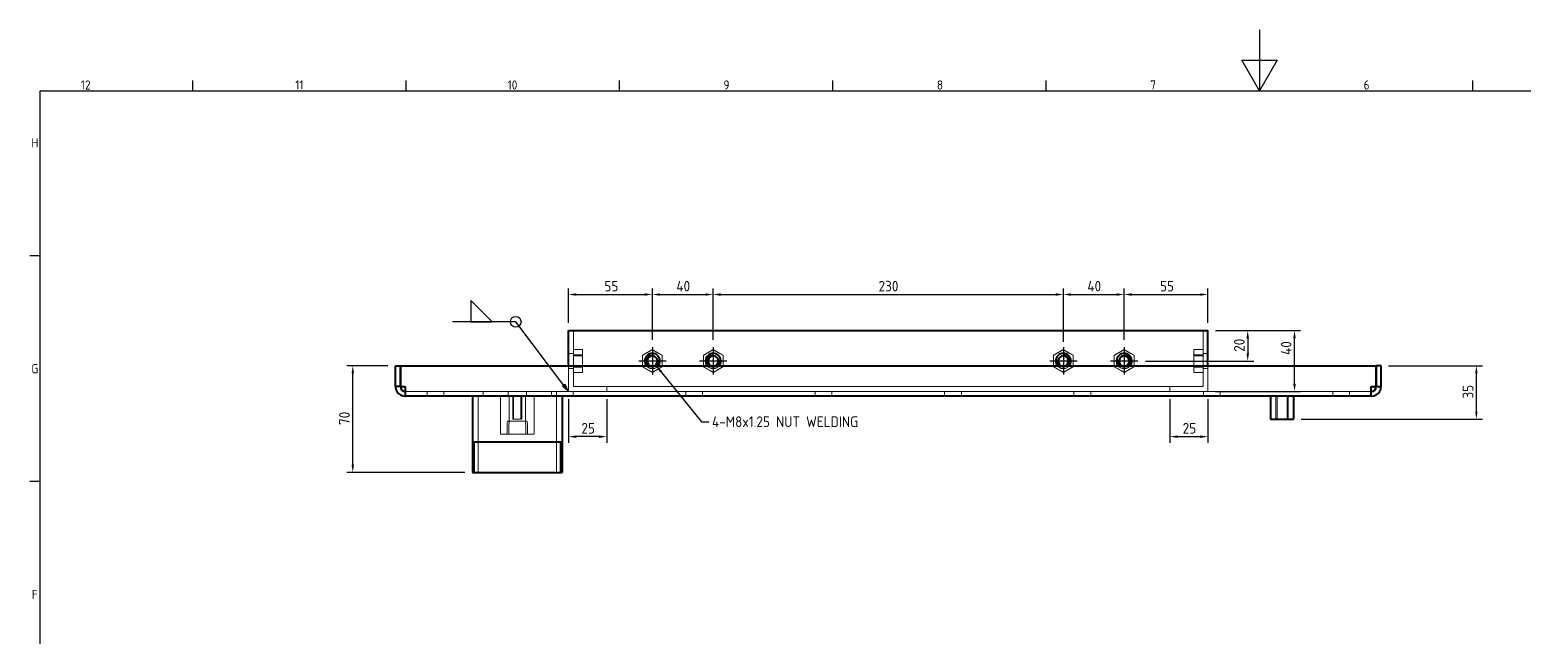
# Model space of a CAD drawing. Header units: millimetres. Extents: x 0 to 1682, y 0 to 1188.
# Drawn here: x 33 to 1014, y 789 to 1188 of the extents above; entities that cross this region are included whole.
import ezdxf

# ---------------------------------------------------------------- set-up
doc = ezdxf.new("R2010")
doc.units = ezdxf.units.MM
doc.header["$LTSCALE"] = 2
doc.linetypes.add('CHAIN', pattern=[0.7087, 0.4724, -0.0591, 0.1181, -0.0591])
doc.linetypes.add('DASHED', pattern=[0.2067, 0.1654, -0.0413])
doc.layers.get('0').update_dxf_attribs({"color": 3, "lineweight": 25, "true_color": 0x00ff00})
for name, color, linetype, lineweight, true_color in [('가려진 것(ISO)', 2, 'DASHED', 18, 0xffff00), ('가시적인 것(ISO)', 3, 'Continuous', 40, 0x00ff00), ('가시적인 좁은 것(ISO)', 3, 'Continuous', 35, 0x00ff00), ('기호(ISO)', 5, 'Continuous', 25, 0x0000ff), ('중심 표식(ISO)', 1, 'Continuous', 25, 0xff0000), ('치수(ISO)', 2, 'Continuous', 25, 0xffff00)]:
    doc.layers.add(name, color=color, linetype=linetype, lineweight=lineweight, true_color=true_color)
doc.layers.add('경계(ISO)', color=7, linetype='Continuous', lineweight=25)
doc.styles.add('문자 텍스트_PSTEK_POSCO', font='isocp.shx')
doc.styles.add('치수 텍스트_PSTEK_POSCO', font='isocp.shx')
doc.dimstyles.new('치수_PSTEK_POSCO', dxfattribs={"dimscale": 2, "dimtxt": 3.5, "dimasz": 2.5, "dimexe": 2, "dimexo": 2.5, "dimgap": 1, "dimtad": 1, "dimrnd": 1e-08, "dimdsep": 46, "dimtxsty": '치수 텍스트_PSTEK_POSCO', "dimcen": 0.09, "dimdle": 10, "dimclrd": 7, "dimclre": 7, "dimclrt": 2, "dimadec": 1, "dimazin": 2, "dimtfac": 1, "dimtmove": 0, "dimatfit": 3, "dimfxl": 1, "dimtolj": 1, "dimlwd": -1, "dimlwe": -1, "dimarcsym": 0})
doc.dimstyles.new('치수_PSTEK_POSCO$7', dxfattribs={"dimscale": 2, "dimtxt": 3.5, "dimasz": 2.5, "dimexe": 2, "dimexo": 2.5, "dimgap": 1, "dimtad": 1, "dimrnd": 1e-08, "dimdsep": 46, "dimtxsty": '치수 텍스트_PSTEK_POSCO', "dimcen": 0.09, "dimdle": 10, "dimclrd": 7, "dimclre": 7, "dimclrt": 2, "dimadec": 1, "dimazin": 2, "dimtfac": 1, "dimtmove": 0, "dimatfit": 3, "dimfxl": 1, "dimtolj": 1, "dimlwd": -1, "dimlwe": -1, "dimarcsym": 0})

# ---------------------------------------------------------------- blocks, each defined once
blk = doc.blocks.new('경계 Default Border')
at = {"layer": '경계(ISO)'}
for p, q in [((70.08, 574), (70.08, 577.4)), ((140.17, 574), (140.17, 577.4)), ((210.25, 574), (210.25, 577.4)), ((280.33, 574), (280.33, 577.4)), ((350.42, 574), (350.42, 577.4)), ((490.58, 574), (490.58, 577.4)), ((20, 519.75), (16.6, 519.75)), ((20, 445.5), (16.6, 445.5))]:
    blk.add_line(p, q, dxfattribs=at)
at = {"layer": '경계(ISO)', "flags": 128}
for points in [[(420.5, 594), (420.5, 574), (414.73, 584), (426.27, 584), (420.5, 574)], [(20, 20), (20, 574), (821, 574), (821, 20), (20, 20)]]:
    blk.add_lwpolyline(points, dxfattribs=at)
at = {"layer": '경계(ISO)', "color": 2, "true_color": 0xffff00, "char_height": 3, "attachment_point": 7, "style": '문자 텍스트_PSTEK_POSCO'}
for s, insert in [('12', (33.36, 574.37)), ('11', (103.78, 574.4)), ('10', (173.53, 574.37)), ('9', (244.44, 574.37)), ('8', (314.52, 574.37)), ('7', (384.6, 574.39)), ('6', (454.69, 574.37)), ('H', (17.08, 555.37)), ('G', (17.08, 481.1)), ('F', (17.24, 406.87))]:
    blk.add_mtext(s, dxfattribs=dict(at, insert=insert))
blk = doc.blocks.new('*D62')
at = {"layer": 'Defpoints', "color": 0, "transparency": 16777216}
for p in [(442.13, 1013.97), (387.13, 990.25), (442.13, 979.25)]:
    blk.add_point(p, dxfattribs=at)
at = {"layer": '치수(ISO)', "color": 7, "transparency": 16777216}
for p, q in [((387.13, 995.25), (387.13, 1017.97)), ((392.13, 1013.97), (437.13, 1013.97)), ((442.13, 984.25), (442.13, 1017.97))]:
    blk.add_line(p, q, dxfattribs=at)
for points in [[(392.13, 1014.8), (392.13, 1013.14), (387.13, 1013.97)], [(437.13, 1014.8), (437.13, 1013.14), (442.13, 1013.97)]]:
    blk.add_solid(points, dxfattribs=at)
at = {"layer": '치수(ISO)', "color": 2, "transparency": 16777216, "insert": (410.63, 1019.47), "char_height": 7, "attachment_point": 4, "style": '치수 텍스트_PSTEK_POSCO'}
blk.add_mtext('\\A1;55', dxfattribs=at)
blk = doc.blocks.new('*D63')
at = {"layer": 'Defpoints', "color": 0, "transparency": 16777216}
for p in [(482.13, 1013.97), (442.13, 979.25), (482.13, 979.25)]:
    blk.add_point(p, dxfattribs=at)
at = {"layer": '치수(ISO)', "color": 7, "transparency": 16777216}
for p, q in [((442.13, 984.25), (442.13, 1017.97)), ((447.13, 1013.97), (477.13, 1013.97)), ((482.13, 984.25), (482.13, 1017.97))]:
    blk.add_line(p, q, dxfattribs=at)
for points in [[(447.13, 1014.8), (447.13, 1013.14), (442.13, 1013.97)], [(477.13, 1014.8), (477.13, 1013.14), (482.13, 1013.97)]]:
    blk.add_solid(points, dxfattribs=at)
at = {"layer": '치수(ISO)', "color": 2, "transparency": 16777216, "insert": (457.92, 1019.47), "char_height": 7, "attachment_point": 4, "style": '치수 텍스트_PSTEK_POSCO'}
blk.add_mtext('\\A1;40', dxfattribs=at)
blk = doc.blocks.new('*D64')
at = {"layer": 'Defpoints', "color": 0, "transparency": 16777216}
for p in [(712.13, 1013.97), (482.13, 979.25), (712.13, 977.76)]:
    blk.add_point(p, dxfattribs=at)
at = {"layer": '치수(ISO)', "color": 7, "transparency": 16777216}
for p, q in [((482.13, 984.25), (482.13, 1017.97)), ((487.13, 1013.97), (707.13, 1013.97)), ((712.13, 982.76), (712.13, 1017.97))]:
    blk.add_line(p, q, dxfattribs=at)
for points in [[(487.13, 1014.8), (487.13, 1013.14), (482.13, 1013.97)], [(707.13, 1014.8), (707.13, 1013.14), (712.13, 1013.97)]]:
    blk.add_solid(points, dxfattribs=at)
at = {"layer": '치수(ISO)', "color": 2, "transparency": 16777216, "insert": (590.73, 1019.47), "char_height": 7, "attachment_point": 4, "style": '치수 텍스트_PSTEK_POSCO'}
blk.add_mtext('\\A1;230', dxfattribs=at)
blk = doc.blocks.new('*D65')
at = {"layer": 'Defpoints', "color": 0, "transparency": 16777216}
for p in [(752.13, 1013.97), (712.13, 979.25), (752.13, 979.25)]:
    blk.add_point(p, dxfattribs=at)
at = {"layer": '치수(ISO)', "color": 7, "transparency": 16777216}
for p, q in [((712.13, 984.25), (712.13, 1017.97)), ((717.13, 1013.97), (747.13, 1013.97)), ((752.13, 984.25), (752.13, 1017.97))]:
    blk.add_line(p, q, dxfattribs=at)
for points in [[(717.13, 1014.8), (717.13, 1013.14), (712.13, 1013.97)], [(747.13, 1014.8), (747.13, 1013.14), (752.13, 1013.97)]]:
    blk.add_solid(points, dxfattribs=at)
at = {"layer": '치수(ISO)', "color": 2, "transparency": 16777216, "insert": (727.92, 1019.47), "char_height": 7, "attachment_point": 4, "style": '치수 텍스트_PSTEK_POSCO'}
blk.add_mtext('\\A1;40', dxfattribs=at)
blk = doc.blocks.new('*D66')
at = {"layer": 'Defpoints', "color": 0, "transparency": 16777216}
for p in [(807.13, 1013.97), (807.13, 990.25), (752.13, 979.25)]:
    blk.add_point(p, dxfattribs=at)
at = {"layer": '치수(ISO)', "color": 7, "transparency": 16777216}
for p, q in [((752.13, 984.25), (752.13, 1017.97)), ((757.13, 1013.97), (802.13, 1013.97)), ((807.13, 995.25), (807.13, 1017.97))]:
    blk.add_line(p, q, dxfattribs=at)
for points in [[(757.13, 1014.8), (757.13, 1013.14), (752.13, 1013.97)], [(802.13, 1014.8), (802.13, 1013.14), (807.13, 1013.97)]]:
    blk.add_solid(points, dxfattribs=at)
at = {"layer": '치수(ISO)', "color": 2, "transparency": 16777216, "insert": (775.63, 1019.47), "char_height": 7, "attachment_point": 4, "style": '치수 텍스트_PSTEK_POSCO'}
blk.add_mtext('\\A1;55', dxfattribs=at)
blk = doc.blocks.new('*D67')
at = {"layer": 'Defpoints', "color": 0, "transparency": 16777216}
for p in [(807.13, 990.25), (761.13, 970.25), (833.25, 970.25)]:
    blk.add_point(p, dxfattribs=at)
at = {"layer": '치수(ISO)', "color": 7, "transparency": 16777216}
for p, q in [((812.13, 990.25), (837.25, 990.25)), ((833.25, 985.25), (833.25, 975.25)), ((766.13, 970.25), (837.25, 970.25))]:
    blk.add_line(p, q, dxfattribs=at)
for points in [[(832.41, 985.25), (834.08, 985.25), (833.25, 990.25)], [(832.41, 975.25), (834.08, 975.25), (833.25, 970.25)]]:
    blk.add_solid(points, dxfattribs=at)
at = {"layer": '치수(ISO)', "color": 2, "transparency": 16777216, "insert": (827.74, 976.31), "char_height": 7, "attachment_point": 4, "rotation": 90, "style": '치수 텍스트_PSTEK_POSCO'}
blk.add_mtext('\\A1;20', dxfattribs=at)
blk = doc.blocks.new('*D68')
at = {"layer": 'Defpoints', "color": 0, "transparency": 16777216}
for p in [(920.83, 967.05), (983.48, 967.05), (863.33, 932.05)]:
    blk.add_point(p, dxfattribs=at)
at = {"layer": '치수(ISO)', "color": 7, "transparency": 16777216}
for p, q in [((925.83, 967.05), (987.48, 967.05)), ((983.48, 937.05), (983.48, 962.05)), ((868.33, 932.05), (987.48, 932.05))]:
    blk.add_line(p, q, dxfattribs=at)
for points in [[(982.64, 962.05), (984.31, 962.05), (983.48, 967.05)], [(982.64, 937.05), (984.31, 937.05), (983.48, 932.05)]]:
    blk.add_solid(points, dxfattribs=at)
at = {"layer": '치수(ISO)', "color": 2, "transparency": 16777216, "insert": (977.98, 945.56), "char_height": 7, "attachment_point": 4, "rotation": 90, "style": '치수 텍스트_PSTEK_POSCO'}
blk.add_mtext('\\A1;35', dxfattribs=at)
blk = doc.blocks.new('*D69')
at = {"layer": 'Defpoints', "color": 0, "transparency": 16777216}
for p in [(807.13, 990.25), (863.99, 990.25), (807.13, 950.25)]:
    blk.add_point(p, dxfattribs=at)
at = {"layer": '치수(ISO)', "color": 7, "transparency": 16777216}
for p, q in [((812.13, 990.25), (867.99, 990.25)), ((863.99, 955.25), (863.99, 985.25)), ((812.13, 950.25), (867.99, 950.25))]:
    blk.add_line(p, q, dxfattribs=at)
for points in [[(863.16, 985.25), (864.83, 985.25), (863.99, 990.25)], [(863.16, 955.25), (864.83, 955.25), (863.99, 950.25)]]:
    blk.add_solid(points, dxfattribs=at)
at = {"layer": '치수(ISO)', "color": 2, "transparency": 16777216, "insert": (858.49, 974.25), "char_height": 7, "attachment_point": 4, "rotation": 90, "style": '치수 텍스트_PSTEK_POSCO'}
blk.add_mtext('\\A1;40', dxfattribs=at)
blk = doc.blocks.new('*D70')
at = {"layer": 'Defpoints', "color": 0, "transparency": 16777216}
for p in [(245.35, 967.05), (273.43, 967.05), (323.93, 897.05)]:
    blk.add_point(p, dxfattribs=at)
at = {"layer": '치수(ISO)', "color": 7, "transparency": 16777216}
for p, q in [((268.43, 967.05), (241.35, 967.05)), ((245.35, 902.05), (245.35, 962.05)), ((318.93, 897.05), (241.35, 897.05))]:
    blk.add_line(p, q, dxfattribs=at)
for points in [[(244.52, 962.05), (246.18, 962.05), (245.35, 967.05)], [(244.52, 902.05), (246.18, 902.05), (245.35, 897.05)]]:
    blk.add_solid(points, dxfattribs=at)
at = {"layer": '치수(ISO)', "color": 2, "transparency": 16777216, "insert": (239.85, 928.2), "char_height": 7, "attachment_point": 4, "rotation": 90, "style": '치수 텍스트_PSTEK_POSCO'}
blk.add_mtext('\\A1;70', dxfattribs=at)
blk = doc.blocks.new('*D71')
at = {"layer": 'Defpoints', "color": 0, "transparency": 16777216}
for p in [(782.13, 950.25), (807.13, 950.25), (807.13, 920.52)]:
    blk.add_point(p, dxfattribs=at)
at = {"layer": '치수(ISO)', "color": 7, "transparency": 16777216}
for p, q in [((782.13, 945.25), (782.13, 916.52)), ((807.13, 945.25), (807.13, 916.52)), ((787.13, 920.52), (802.13, 920.52))]:
    blk.add_line(p, q, dxfattribs=at)
for points in [[(787.13, 921.35), (787.13, 919.69), (782.13, 920.52)], [(802.13, 921.35), (802.13, 919.69), (807.13, 920.52)]]:
    blk.add_solid(points, dxfattribs=at)
at = {"layer": '치수(ISO)', "color": 2, "transparency": 16777216, "insert": (790.54, 926.02), "char_height": 7, "attachment_point": 4, "style": '치수 텍스트_PSTEK_POSCO'}
blk.add_mtext('\\A1;25', dxfattribs=at)
blk = doc.blocks.new('*D72')
at = {"layer": 'Defpoints', "color": 0, "transparency": 16777216}
for p in [(387.13, 950.25), (412.13, 950.25), (387.13, 920.52)]:
    blk.add_point(p, dxfattribs=at)
at = {"layer": '치수(ISO)', "color": 7, "transparency": 16777216}
for p, q in [((387.13, 945.25), (387.13, 916.52)), ((412.13, 945.25), (412.13, 916.52)), ((407.13, 920.52), (392.13, 920.52))]:
    blk.add_line(p, q, dxfattribs=at)
for points in [[(392.13, 921.35), (392.13, 919.69), (387.13, 920.52)], [(407.13, 921.35), (407.13, 919.69), (412.13, 920.52)]]:
    blk.add_solid(points, dxfattribs=at)
at = {"layer": '치수(ISO)', "color": 2, "transparency": 16777216, "insert": (395.54, 926.02), "char_height": 7, "attachment_point": 4, "style": '치수 텍스트_PSTEK_POSCO'}
blk.add_mtext('\\A1;25', dxfattribs=at)
blk = doc.blocks.new('용접 기호 식별자4')
at = {"layer": '기호(ISO)'}
for p, q in [((168.45, 498.03), (161.45, 505.03)), ((161.45, 505.03), (161.45, 498.03)), ((161.45, 498.03), (168.45, 498.03))]:
    blk.add_line(p, q, dxfattribs=at)
at = {"layer": '기호(ISO)', "color": 7}
for p, q in [((176.2, 498.03), (155.45, 498.03)), ((191.99, 477.12), (176.2, 498.03)), ((192.39, 477.42), (191.59, 476.82)), ((191.59, 476.82), (193.5, 475.13)), ((191.99, 477.12), (193.5, 475.13)), ((193.5, 475.13), (192.39, 477.42))]:
    blk.add_line(p, q, dxfattribs=at)
at = {"layer": '기호(ISO)', "color": 7, "flags": 128}
blk.add_lwpolyline([(191.59, 476.82), (193.5, 475.13), (192.39, 477.42), (191.59, 476.82)], dxfattribs=at)
at = {"layer": '기호(ISO)'}
blk.add_circle((176.2, 498.03), 1.75, dxfattribs=at)
at = {"layer": '기호(ISO)', "color": 7}
blk.add_solid([(191.59, 476.82), (193.5, 475.13), (192.39, 477.42), (191.59, 476.82)], dxfattribs=at)

msp = doc.modelspace()

# ---------------------------------------------------------------- linework, layer by layer
at = {"layer": '가려진 것(ISO)'}
for p, q in [((390.326, 953.451), (390.326, 990.251)), ((803.926, 953.451), (803.926, 990.251)), ((387.126, 975.251), (390.326, 975.251)), ((390.326, 977.756), (396.326, 977.756)), ((396.326, 974.251), (390.326, 974.251)), ((390.326, 974.004), (396.326, 974.004)), ((390.326, 973.574), (396.326, 973.574)), ((396.326, 974.004), (396.326, 977.756)), ((396.326, 966.498), (396.326, 974.004)), ((442.126, 977.756), (435.626, 974.004)), ((435.626, 974.004), (435.626, 966.498)), ((448.626, 974.004), (442.126, 977.756)), ((448.626, 966.498), (448.626, 974.004)), ((482.126, 977.756), (475.626, 974.004)), ((475.626, 974.004), (475.626, 966.498)), ((488.626, 974.004), (482.126, 977.756)), ((488.626, 966.498), (488.626, 974.004)), ((712.126, 977.756), (705.626, 974.004)), ((705.626, 974.004), (705.626, 966.498)), ((718.626, 974.004), (712.126, 977.756)), ((718.626, 966.498), (718.626, 974.004)), ((752.126, 977.756), (745.626, 974.004)), ((745.626, 974.004), (745.626, 966.498)), ((758.626, 974.004), (752.126, 977.756)), ((758.626, 966.498), (758.626, 974.004)), ((803.926, 977.756), (797.926, 977.756)), ((797.926, 974.004), (797.926, 977.756)), ((803.926, 974.251), (797.926, 974.251)), ((803.926, 974.004), (797.926, 974.004)), ((797.926, 966.498), (797.926, 974.004)), ((797.926, 973.574), (803.926, 973.574)), ((803.926, 975.251), (807.126, 975.251)), ((387.126, 950.251), (387.126, 967.051)), ((387.126, 965.251), (390.326, 965.251)), ((390.326, 966.927), (396.326, 966.927)), ((390.326, 966.498), (396.326, 966.498)), ((390.326, 966.251), (396.326, 966.251)), ((390.326, 962.745), (396.326, 962.745)), ((396.326, 962.745), (396.326, 966.498)), ((435.626, 966.498), (442.126, 962.745)), ((442.126, 962.745), (448.626, 966.498)), ((475.626, 966.498), (482.126, 962.745)), ((482.126, 962.745), (488.626, 966.498)), ((705.626, 966.498), (712.126, 962.745)), ((712.126, 962.745), (718.626, 966.498)), ((745.626, 966.498), (752.126, 962.745)), ((752.126, 962.745), (758.626, 966.498)), ((797.926, 966.927), (803.926, 966.927)), ((803.926, 966.498), (797.926, 966.498)), ((797.926, 962.745), (797.926, 966.498)), ((797.926, 966.251), (803.926, 966.251)), ((803.926, 962.745), (797.926, 962.745)), ((803.926, 965.251), (807.126, 965.251)), ((807.126, 950.251), (807.126, 967.051)), ((390.326, 953.451), (803.926, 953.451)), ((412.126, 950.251), (412.126, 953.451)), ((782.126, 950.251), (782.126, 953.451)), ((279.826, 950.251), (914.426, 950.251)), ((294.126, 947.051), (294.126, 950.251)), ((305.126, 947.051), (305.126, 950.251)), ((327.726, 947.051), (327.726, 897.051)), ((330.926, 950.251), (330.926, 947.051)), ((342.426, 947.051), (342.426, 922.051)), ((347.426, 950.251), (347.426, 947.051)), ((348.066, 947.051), (348.066, 930.659)), ((350.426, 947.051), (350.426, 932.051)), ((351.025, 947.051), (351.025, 932.051)), ((351.025, 947.051), (351.025, 932.051)), ((355.827, 932.051), (355.827, 947.051)), ((355.827, 932.051), (355.827, 947.051)), ((356.426, 947.051), (356.426, 932.051)), ((358.785, 947.051), (358.785, 930.659)), ((359.426, 950.251), (359.426, 947.051)), ((364.426, 947.051), (364.426, 922.051)), ((375.926, 950.251), (375.926, 947.051)), ((379.126, 947.051), (379.126, 950.251)), ((379.126, 947.051), (379.126, 897.051)), ((390.126, 947.051), (390.126, 950.251)), ((464.126, 947.051), (464.126, 950.251)), ((475.126, 947.051), (475.126, 950.251)), ((549.126, 947.051), (549.126, 950.251)), ((560.126, 947.051), (560.126, 950.251)), ((634.126, 947.051), (634.126, 950.251)), ((645.126, 947.051), (645.126, 950.251)), ((719.126, 947.051), (719.126, 950.251)), ((730.126, 947.051), (730.126, 950.251)), ((804.126, 947.051), (804.126, 950.251)), ((815.126, 947.051), (815.126, 950.251)), ((851.826, 947.051), (851.826, 932.051)), ((852.502, 947.051), (852.502, 932.051)), ((859.149, 947.051), (859.149, 932.051)), ((859.826, 932.051), (859.826, 947.051)), ((889.126, 947.051), (889.126, 950.251)), ((900.126, 947.051), (900.126, 950.251)), ((350.426, 932.051), (356.426, 932.051)), ((346.886, 930.659), (346.617, 922.051)), ((346.886, 930.659), (359.966, 930.659)), ((348.015, 930.659), (347.746, 922.051)), ((358.836, 930.659), (359.105, 922.051)), ((360.235, 922.051), (359.966, 930.659)), ((342.426, 922.051), (364.426, 922.051))]:
    msp.add_line(p, q, dxfattribs=at)
for centre, radius, start, end in [((442.126, 970.251), 5, 219.791819, 320.208181), ((442.126, 970.251), 4, 233.130102, 306.869898), ((442.126, 970.251), 3.324, 254.331502, 285.668498), ((482.126, 970.251), 5, 219.791819, 320.208181), ((482.126, 970.251), 4, 233.130102, 306.869898), ((482.126, 970.251), 3.324, 254.331502, 285.668498), ((712.126, 970.251), 5, 219.791819, 320.208181), ((712.126, 970.251), 4, 233.130102, 306.869898), ((712.126, 970.251), 3.324, 254.331502, 285.668498), ((752.126, 970.251), 5, 219.791819, 320.208181), ((752.126, 970.251), 4, 233.130102, 306.869898), ((752.126, 970.251), 3.324, 254.331502, 285.668498)]:
    msp.add_arc(centre, radius, start, end, dxfattribs=at)
at = {"layer": '가시적인 것(ISO)'}
for p, q in [((387.126, 990.251), (807.126, 990.251)), ((387.126, 967.051), (387.126, 990.251)), ((807.126, 967.051), (807.126, 990.251)), ((273.426, 967.051), (276.626, 967.051)), ((273.426, 953.451), (273.426, 967.051)), ((276.626, 967.051), (276.626, 953.451)), ((276.726, 953.451), (276.726, 967.051)), ((276.726, 967.051), (917.526, 967.051)), ((917.526, 953.451), (917.526, 967.051)), ((920.826, 967.051), (917.626, 967.051)), ((917.626, 967.051), (917.626, 953.451)), ((920.826, 953.451), (920.826, 967.051)), ((276.626, 953.451), (273.426, 953.451)), ((276.726, 953.451), (279.826, 953.451)), ((279.826, 953.451), (279.826, 950.251)), ((914.426, 950.251), (914.426, 953.451)), ((914.426, 953.451), (917.526, 953.451)), ((917.626, 953.451), (920.826, 953.451)), ((279.826, 950.251), (279.826, 947.051)), ((914.426, 947.051), (279.826, 947.051)), ((323.926, 947.051), (323.926, 897.051)), ((382.926, 947.051), (382.926, 897.051)), ((848.326, 947.051), (848.326, 932.051)), ((863.326, 947.051), (863.326, 932.051)), ((914.426, 947.051), (914.426, 950.251)), ((848.326, 932.051), (863.326, 932.051)), ((323.926, 917.051), (382.926, 917.051)), ((323.926, 897.051), (382.926, 897.051))]:
    msp.add_line(p, q, dxfattribs=at)
for centre, radius, start, end in [((442.126, 970.251), 5, 320.208181, 219.791819), ((442.126, 970.251), 3.324, 285.668498, 254.331502), ((482.126, 970.251), 5, 320.208181, 219.791819), ((482.126, 970.251), 3.324, 285.668498, 254.331502), ((712.126, 970.251), 5, 320.208181, 219.791819), ((712.126, 970.251), 3.324, 285.668498, 254.331502), ((752.126, 970.251), 5, 320.208181, 219.791819), ((752.126, 970.251), 3.324, 285.668498, 254.331502), ((279.826, 953.451), 6.4, 180, 210), ((279.826, 953.451), 3.2, 180, 270), ((914.426, 953.451), 3.2, 270, 0), ((914.426, 953.451), 6.4, 330, 0), ((279.826, 953.451), 6.4, 210, 270), ((914.426, 953.451), 6.4, 270, 330)]:
    msp.add_arc(centre, radius, start, end, dxfattribs=at)
at = {"layer": '가시적인 좁은 것(ISO)'}
for p, q in [((325.142, 917.051), (325.142, 897.051)), ((381.71, 897.051), (381.71, 917.051))]:
    msp.add_line(p, q, dxfattribs=at)
for centre, start, end in [((442.126, 970.251), 100, 233.130102), ((482.126, 970.251), 100, 233.130102), ((712.126, 970.251), 306.869898, 80), ((752.126, 970.251), 306.869898, 80), ((442.126, 970.251), 306.869898, 10), ((482.126, 970.251), 306.869898, 10), ((712.126, 970.251), 170, 233.130102), ((752.126, 970.251), 170, 233.130102)]:
    msp.add_arc(centre, 4, start, end, dxfattribs=at)
at = {"layer": '중심 표식(ISO)', "linetype": 'CHAIN'}
for p, q in [((442.126, 979.251), (442.126, 961.251)), ((482.126, 979.251), (482.126, 961.251)), ((712.126, 979.251), (712.126, 961.251)), ((752.126, 979.251), (752.126, 961.251)), ((451.126, 970.251), (433.126, 970.251)), ((491.126, 970.251), (473.126, 970.251)), ((721.126, 970.251), (703.126, 970.251)), ((761.126, 970.251), (743.126, 970.251))]:
    msp.add_line(p, q, dxfattribs=at)

# ---------------------------------------------------------------- block references
at = {"xscale": 2, "yscale": 2, "zscale": 2}
msp.add_blockref('경계 Default Border', (0, 0), dxfattribs=at)
at = {"layer": '기호(ISO)', "xscale": 2, "yscale": 2, "zscale": 2}
msp.add_blockref('용접 기호 식별자4', (0, 0), dxfattribs=at)

# ---------------------------------------------------------------- texts
at = {"layer": '기호(ISO)', "color": 2, "true_color": 0xffff00, "insert": (481.338, 930.339), "char_height": 7, "width": 113.1537, "attachment_point": 4, "line_spacing_factor": 0.6125, "style": '치수 텍스트_PSTEK_POSCO'}
msp.add_mtext('{4-M8x1.25 NUT WELDING}', dxfattribs=at)

# ---------------------------------------------------------------- dimensions: what is measured, and where the dimension line sits
at = {"layer": '치수(ISO)', "color": 7}
for base, p1, p2, picture, middle in [((442.126, 1013.97), (387.126, 990.251), (442.126, 979.251), '*D62', (414.626, 1013.97)), ((807.126, 920.521), (782.126, 950.251), (807.126, 950.251), '*D71', (794.626, 920.521))]:
    dim = msp.add_linear_dim(base=base, p1=p1, p2=p2, dimstyle='치수_PSTEK_POSCO', override={"dimdec": 2, "dimtp": 0, "dimtm": 0, "dimtdec": 2, "dimtofl": 0, "dimatfit": 1}, dxfattribs=at)
    dim.commit()
    dim.dimension.update_dxf_attribs({"geometry": picture, "text_midpoint": middle, "dimtype": 160})
for base, p1, p2, angle, picture, middle in [((482.126, 1013.97), (442.126, 979.251), (482.126, 979.251), 180, '*D63', (462.126, 1013.97)), ((712.126, 1013.97), (482.126, 979.251), (712.126, 977.756), 180, '*D64', (597.126, 1013.97)), ((752.126, 1013.97), (712.126, 979.251), (752.126, 979.251), 180, '*D65', (732.126, 1013.97)), ((807.126, 1013.97), (752.126, 979.251), (807.126, 990.251), 180, '*D66', (779.626, 1013.97)), ((833.245, 970.251), (807.126, 990.251), (761.126, 970.251), 270, '*D67', (833.245, 980.251)), ((863.992, 990.251), (807.126, 950.251), (807.126, 990.251), 90, '*D69', (863.992, 978.453)), ((245.349, 967.051), (323.926, 897.051), (273.426, 967.051), 90, '*D70', (245.349, 932.051)), ((983.478, 967.051), (863.326, 932.051), (920.826, 967.051), 90, '*D68', (983.478, 949.551)), ((387.126, 920.521), (412.126, 950.251), (387.126, 950.251), 180, '*D72', (399.626, 920.521))]:
    dim = msp.add_linear_dim(base=base, p1=p1, p2=p2, angle=angle, dimstyle='치수_PSTEK_POSCO', override={"dimdec": 2, "dimtp": 0, "dimtm": 0, "dimtdec": 2, "dimtofl": 0, "dimatfit": 1}, dxfattribs=at)
    dim.commit()
    dim.dimension.update_dxf_attribs({"geometry": picture, "text_midpoint": middle, "dimtype": 160})

# ---------------------------------------------------------------- leaders
at = {"layer": '기호(ISO)', "color": 7, "annotation_type": 0, "has_hookline": 1, "hookline_direction": 0, "text_width": 98.7}
msp.add_leader([(444.636, 967.136), (474.338, 930.339), (479.338, 930.339)], dimstyle='치수_PSTEK_POSCO$7', override={"dimtad": 0}, dxfattribs=at)

doc.saveas('drawing.dxf')
